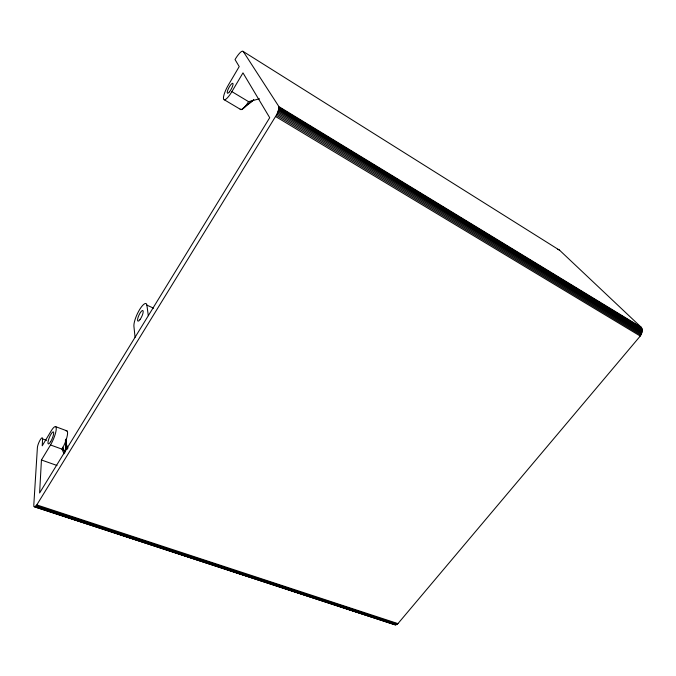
<?xml version="1.0" encoding="UTF-8"?>
<svg xmlns="http://www.w3.org/2000/svg" width="676" height="676" viewBox="0 0 676 676"><rect width="100%" height="100%" fill="white"/><g stroke="black" fill="none" stroke-linecap="round" stroke-linejoin="round"><path stroke-width="1.01" d="M65.487 445.264L67.135 449.447M65.471 451.619L66.358 438.716L65.555 450.115M46.568 440.372L42.605 438.935L42.225 445.805L51.106 431.026A12.286 2.865 -67.3 0 1 56.252 428.964A12.286 2.865 -67.3 0 1 50.506 444.985L41.439 459.993L39.614 492.965L269.707 117.709L242.98 72.881L231.893 91.632A12.996 3.16 -61.8 0 1 223.663 99.296A12.996 3.16 -61.8 0 1 228.412 84.948L239.22 66.569L235.037 59.564A12.827 3.025 -61.5 0 1 243.259 51.511L559.643 250.272L641.304 327.336L641.972 328.722L641.98 332.288L640.257 336.056L397.944 623.61L395.646 624.844L393.17 623.754M42.605 438.935A5.966 1.344 -67.3 0 0 40.205 439.89A5.966 1.344 -67.3 0 0 37.391 447.639L33.808 504.854C33.251 508.453 36.774 506.054 37.264 504.144L276.966 114.185L278.605 109.664L278.596 106.115L243.259 51.511M65.268 440.955L66.349 439.18M245.751 106.005L241.923 109.368L253.779 99.98M247.331 104.755L253.644 99.752M240.132 109.056A12.878 3.355 -61.6 0 0 248.565 101.662L259.525 98.797M66.071 430.865L66.907 430.857A12.219 2.983 -67.4 0 1 66.789 437.786L65.885 440.676A12.219 2.983 -67.4 0 1 61.947 449.126L64.034 453.799M36.293 505.555L397.387 624.083M35.836 506.087L396.804 624.455M35.405 506.493L396.22 624.708M35.017 506.763L395.646 624.844M34.975 506.789L393.584 624.202M34.146 506.747L395.08 624.861M36.766 504.904L397.944 623.61M41.439 459.993L56.995 465.477M50.506 444.985L61.947 449.126M55.643 426.666L66.907 430.857M135.073 337.29L133.924 326.39A13.503 3.625 -65.3 0 1 139.653 309.524A13.503 3.625 -65.3 0 1 146.886 305.13L153.587 308.188M224.297 99.778L240.825 109.596M275.724 116.593L640.257 336.056M231.893 91.632L248.565 101.662M277.49 112.985L641.701 333.251M276.966 114.185L641.313 334.214M276.374 115.393L640.831 335.152M278.318 110.703L642.141 331.333M277.946 111.819L641.98 332.288M278.791 106.554L641.304 327.336M278.892 107.146L641.685 327.987M278.892 107.864L641.972 328.722M278.799 108.709L642.141 329.542M278.605 109.664L642.2 330.412M62.429 447.208L64.913 452.768M62.851 447.664L64.507 451.365M65.952 443.431L68.014 448.07M146.886 305.13L148.314 315.692M557.455 249.3A10.495 6.042 -55.4 0 1 559.643 250.272M229.401 91.885A5.636 1.369 -61.8 0 0 232.958 83.452A5.636 1.369 -61.8 0 0 228.065 89.418A5.636 1.369 -61.8 0 0 229.401 91.885M139.983 319.63A5.847 1.572 -65.3 0 0 142.999 310.647A5.847 1.572 -65.3 0 0 138.149 317.171A5.847 1.572 -65.3 0 0 139.983 319.63M50.675 441.631A6.557 1.529 -67.3 0 0 53.387 431.913A6.557 1.529 -67.3 0 0 48.385 440.27A6.557 1.529 -67.3 0 0 50.675 441.631"/></g></svg>
